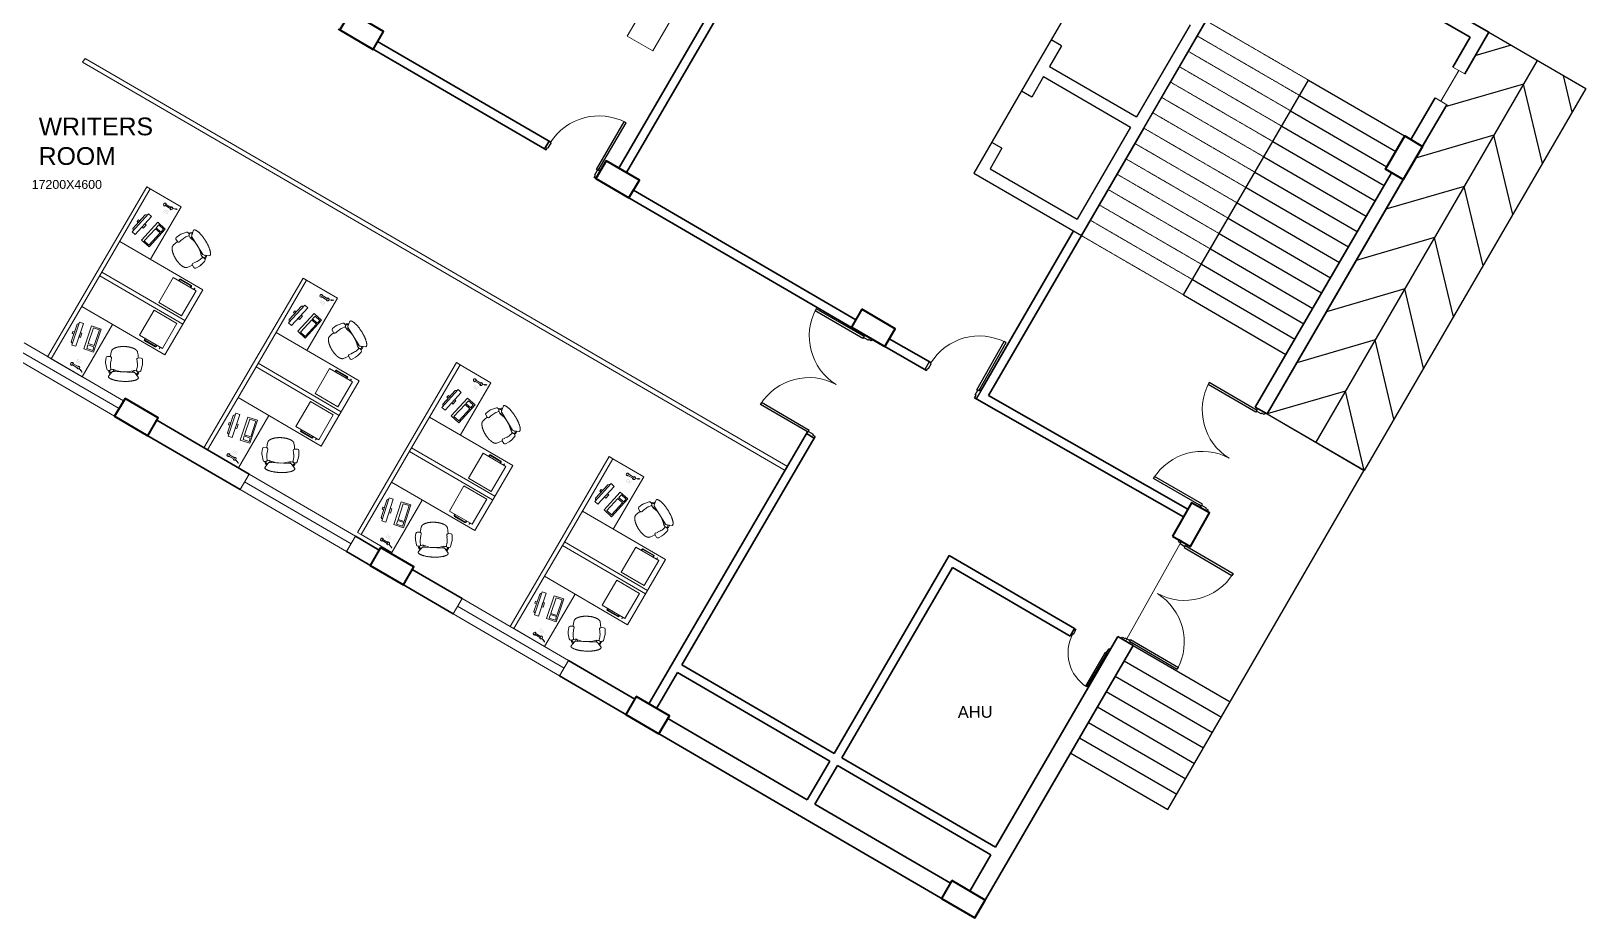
# Model space of a CAD drawing. Header units: millimetres. Extents: x 3079 to 579737, y 1565 to 1161826.
# Drawn here: x 121745 to 148021, y 909999 to 924988 of the extents above; entities that cross this region are included whole.
import ezdxf

# ---------------------------------------------------------------- set-up
doc = ezdxf.new("R2010")
doc.units = ezdxf.units.MM
doc.linetypes.add('DASHED2', pattern=[9.525, 6.35, -3.175])
for name, color, linetype, lineweight in [('1', 7, 'Continuous', 35), ('A_COL', 250, 'Continuous', 40), ('A_ELE1', 250, 'Continuous', 20), ('A_WIN-DOR', 250, 'Continuous', 30), ('ABOVE', 252, 'DASHED2', 9), ('IG-Area', 250, 'Continuous', 30), ('partition', 253, 'Continuous', 5), ('SILL', 251, 'Continuous', 18), ('WINDOW', 252, 'Continuous', 15)]:
    doc.layers.add(name, color=color, linetype=linetype, lineweight=lineweight)
doc.layers.add('FURNITURE', color=253, linetype='Continuous', lineweight=5, transparency=0.05)
doc.styles.get("Standard").update_dxf_attribs({"font": 'arial.ttf'})

# ---------------------------------------------------------------- blocks, each defined once
blk = doc.blocks.new('AP00XXXX$0$A$C53421247')
at = {"color": 0}
for p, q in [((82, 595), (83, 598)), ((82, 593), (82, 595)), ((140, 501), (82, 587)), ((83, 598), (85, 600)), ((85, 600), (87, 604)), ((87, 604), (90, 607)), ((90, 607), (92, 609)), ((92, 609), (95, 612)), ((95, 612), (99, 614)), ((99, 614), (103, 617)), ((103, 617), (106, 619)), ((106, 619), (111, 621)), ((111, 621), (115, 624)), ((115, 624), (120, 626)), ((120, 626), (126, 628)), ((126, 628), (132, 630)), ((132, 630), (137, 632)), ((137, 632), (144, 634)), ((144, 634), (149, 636)), ((149, 636), (157, 638)), ((157, 638), (163, 639)), ((163, 639), (170, 641)), ((170, 641), (178, 643)), ((178, 643), (186, 644)), ((186, 644), (194, 646)), ((194, 646), (202, 647)), ((202, 647), (210, 648)), ((210, 648), (219, 649)), ((219, 649), (227, 650)), ((227, 650), (236, 651)), ((236, 651), (245, 652)), ((245, 652), (254, 652)), ((254, 652), (263, 653)), ((263, 653), (273, 653)), ((273, 653), (282, 654)), ((282, 654), (292, 654)), ((292, 654), (302, 654)), ((302, 654), (311, 654)), ((311, 654), (321, 654)), ((321, 654), (331, 654)), ((331, 654), (341, 654)), ((341, 654), (351, 653)), ((351, 653), (361, 653)), ((361, 653), (371, 652)), ((371, 652), (381, 652)), ((381, 652), (390, 651)), ((390, 651), (401, 650)), ((401, 650), (410, 649)), ((410, 649), (420, 648)), ((420, 648), (430, 646)), ((430, 646), (439, 646)), ((439, 646), (449, 644)), ((449, 644), (458, 642)), ((458, 642), (468, 641)), ((468, 641), (477, 639)), ((477, 639), (486, 637)), ((486, 637), (495, 636)), ((495, 636), (504, 634)), ((504, 634), (513, 632)), ((513, 632), (520, 630)), ((520, 630), (529, 627)), ((529, 627), (537, 625)), ((537, 625), (545, 623)), ((545, 623), (552, 620)), ((552, 620), (559, 618)), ((559, 618), (566, 616)), ((566, 616), (573, 614)), ((573, 614), (580, 611)), ((580, 611), (586, 608)), ((586, 608), (592, 605)), ((592, 605), (597, 603)), ((597, 603), (603, 600)), ((603, 600), (608, 597)), ((608, 597), (613, 595)), ((613, 595), (617, 591)), ((617, 591), (621, 588)), ((621, 588), (625, 586)), ((625, 586), (629, 582)), ((629, 582), (632, 580)), ((2, 245), (0, 325)), ((7, 368), (36, 460)), ((90, 476), (63, 478)), ((73, 477), (80, 503)), ((80, 503), (99, 534)), ((95, 493), (93, 475)), ((113, 514), (95, 493)), ((97, 312), (98, 282)), ((99, 534), (115, 538)), ((113, 453), (100, 394)), ((120, 459), (111, 457)), ((127, 514), (113, 514)), ((123, 459), (120, 459)), ((145, 454), (123, 459)), ((134, 510), (127, 514)), ((151, 491), (140, 501)), ((160, 452), (145, 454)), ((165, 488), (151, 491)), ((168, 452), (160, 452)), ((166, 452), (165, 488)), ((550, 463), (165, 488)), ((184, 457), (168, 452)), ((255, 473), (184, 457)), ((195, 486), (192, 459)), ((264, 474), (255, 473)), ((327, 478), (264, 474)), ((373, 474), (327, 478)), ((434, 465), (373, 474)), ((461, 459), (434, 465)), ((496, 446), (461, 459)), ((529, 434), (496, 446)), ((520, 465), (518, 438)), ((545, 430), (529, 434)), ((545, 430), (550, 463)), ((564, 429), (545, 430)), ((550, 463), (564, 465)), ((564, 465), (576, 474)), ((588, 432), (564, 429)), ((576, 474), (643, 549)), ((585, 483), (591, 485)), ((591, 432), (588, 432)), ((591, 485), (604, 482)), ((597, 428), (591, 432)), ((595, 413), (600, 364)), ((604, 482), (620, 461)), ((618, 502), (606, 508)), ((633, 471), (618, 502)), ((620, 461), (621, 444)), ((650, 442), (623, 444)), ((632, 580), (635, 576)), ((636, 460), (633, 471)), ((635, 576), (637, 574)), ((638, 443), (636, 460)), ((637, 574), (639, 571)), ((639, 571), (641, 568)), ((641, 568), (642, 565)), ((642, 565), (643, 562)), ((643, 562), (644, 559)), ((644, 559), (645, 556)), ((645, 556), (645, 553)), ((690, 327), (673, 421)), ((26, 220), (76, 217)), ((83, 159), (80, 217)), ((90, 114), (83, 159)), ((90, 111), (90, 114)), ((90, 110), (90, 111)), ((91, 107), (90, 110)), ((92, 105), (91, 107)), ((92, 102), (92, 105)), ((93, 100), (92, 102)), ((94, 98), (93, 100)), ((95, 96), (94, 98)), ((96, 93), (95, 96)), ((97, 91), (96, 93)), ((99, 89), (97, 91)), ((98, 280), (103, 245)), ((100, 87), (99, 89)), ((101, 84), (100, 87)), ((103, 82), (101, 84)), ((105, 80), (103, 82)), ((107, 78), (105, 80)), ((109, 76), (107, 78)), ((111, 73), (109, 76)), ((113, 72), (111, 73)), ((116, 69), (113, 72)), ((118, 67), (116, 69)), ((120, 65), (118, 67)), ((123, 63), (120, 65)), ((125, 60), (123, 63)), ((128, 59), (125, 60)), ((132, 57), (128, 59)), ((135, 54), (132, 57)), ((138, 53), (135, 54)), ((141, 51), (138, 53)), ((144, 49), (141, 51)), ((148, 47), (144, 49)), ((151, 45), (148, 47)), ((155, 44), (151, 45)), ((158, 42), (155, 44)), ((162, 40), (158, 42)), ((165, 38), (162, 40)), ((169, 36), (165, 38)), ((173, 34), (169, 36)), ((178, 33), (173, 34)), ((182, 31), (178, 33)), ((186, 30), (182, 31)), ((190, 28), (186, 30)), ((194, 27), (190, 28)), ((199, 25), (194, 27)), ((204, 24), (199, 25)), ((207, 22), (204, 24)), ((212, 21), (207, 22)), ((217, 19), (212, 21)), ((221, 18), (217, 19)), ((226, 17), (221, 18)), ((231, 16), (226, 17)), ((236, 15), (231, 16)), ((241, 14), (236, 15)), ((246, 13), (241, 14)), ((250, 11), (246, 13)), ((256, 10), (250, 11)), ((261, 9), (256, 10)), ((266, 8), (261, 9)), ((271, 8), (266, 8)), ((276, 7), (271, 8)), ((281, 6), (276, 7)), ((287, 5), (281, 6)), ((291, 4), (287, 5)), ((297, 4), (291, 4)), ((302, 4), (297, 4)), ((307, 2), (302, 4)), ((313, 2), (307, 2)), ((318, 2), (313, 2)), ((323, 1), (318, 2)), ((328, 1), (323, 1)), ((334, 1), (328, 1)), ((339, 1), (334, 1)), ((344, 0), (339, 1)), ((350, 1), (344, 0)), ((356, 0), (350, 1)), ((360, 0), (356, 0)), ((366, 0), (360, 0)), ((371, 0), (366, 0)), ((376, 1), (371, 0)), ((382, 0), (376, 1)), ((387, 1), (382, 0)), ((392, 1), (387, 1)), ((397, 1), (392, 1)), ((402, 1), (397, 1)), ((407, 2), (402, 1)), ((412, 2), (407, 2)), ((417, 3), (412, 2)), ((423, 3), (417, 3)), ((427, 4), (423, 3)), ((432, 4), (427, 4)), ((437, 6), (432, 4)), ((442, 6), (437, 6)), ((447, 7), (442, 6)), ((451, 8), (447, 7)), ((455, 9), (451, 8)), ((460, 9), (455, 9)), ((465, 10), (460, 9)), ((469, 12), (465, 10)), ((474, 12), (469, 12)), ((478, 13), (474, 12)), ((482, 15), (478, 13)), ((486, 16), (482, 15)), ((490, 17), (486, 16)), ((494, 18), (490, 17)), ((498, 19), (494, 18)), ((502, 21), (498, 19)), ((506, 22), (502, 21)), ((510, 23), (506, 22)), ((514, 25), (510, 23)), ((517, 27), (514, 25)), ((520, 28), (517, 27)), ((524, 30), (520, 28)), ((528, 31), (524, 30)), ((530, 33), (528, 31)), ((533, 35), (530, 33)), ((537, 36), (533, 35)), ((539, 38), (537, 36)), ((542, 40), (539, 38)), ((545, 42), (542, 40)), ((547, 43), (545, 42)), ((550, 46), (547, 43)), ((552, 47), (550, 46)), ((555, 49), (552, 47)), ((557, 51), (555, 49)), ((559, 53), (557, 51)), ((561, 55), (559, 53)), ((563, 57), (561, 55)), ((565, 59), (563, 57)), ((567, 61), (565, 59)), ((568, 63), (567, 61)), ((569, 65), (568, 63)), ((571, 67), (569, 65)), ((572, 70), (571, 67)), ((573, 71), (572, 70)), ((574, 74), (573, 71)), ((575, 76), (574, 74)), ((576, 78), (575, 76)), ((577, 81), (576, 78)), ((577, 82), (590, 128)), ((577, 82), (577, 81)), ((588, 250), (580, 218)), ((593, 282), (588, 252)), ((590, 128), (600, 187)), ((602, 186), (655, 183)), ((682, 205), (691, 283))]:
    blk.add_line(p, q, dxfattribs=at)
for centre, radius, start, end in [((88, 591), 6.35, 164.3929, 214.029), ((153, 324), 152, 163.1174, 179.4456), ((60, 452), 25.4, 85.1777, 163.418), ((87, 451), 25.4, 6.3757, 85.1777), ((446, 342), 350, 171.2066, 184.7536), ((251, 353), 350, 348.2663, 1.8132), ((620, 418), 25.4, 85.208, 169.2349), ((620, 418), 25.4, 169.2349, 190.8913), ((638, 553), 6.35, 318.2555, 357.1149), ((648, 417), 25.4, 9.9024, 85.208), ((539, 300), 152, 353.5743, 9.9024), ((28, 245), 25.4, 180.1777, 266.5099), ((78, 242), 25.4, 266.5099, 4.8356), ((124, 283), 25.4, 182.6801, 187.8199), ((604, 212), 25.4, 165.2, 266.5099), ((563, 256), 25.4, 345.2, 350.3398), ((657, 209), 25.4, 266.5099, 353.5743)]:
    blk.add_arc(centre, radius, start, end, dxfattribs=at)

msp = doc.modelspace()

# ---------------------------------------------------------------- linework, layer by layer
for p, q in [((139788, 926220), (138733, 924404)), ((141604, 925165), (139493, 921532)), ((140549, 923349), (141604, 925165)), ((141331, 925093), (140426, 923536)), ((146378, 924969), (145969, 924265)), ((146381, 924967), (148021, 924015)), ((139157, 924736), (138956, 924390)), ((139157, 924736), (138984, 924837)), ((145773, 924379), (146042, 924841)), ((146757, 924749), (146146, 924570)), ((138733, 924404), (137678, 922589)), ((138956, 924390), (140426, 923536)), ((147199, 924492), (143454, 918039)), ((138856, 924218), (138655, 923872)), ((138856, 924218), (140326, 923363)), ((141223, 920528), (143333, 924159)), ((143333, 924159), (145062, 923154)), ((147788, 923617), (147641, 924235)), ((138655, 923872), (138482, 923972)), ((143182, 923900), (144807, 922955)), ((148021, 924015), (144275, 917562)), ((145062, 923154), (145472, 923860)), ((146968, 924093), (145644, 923705)), ((147286, 922752), (146968, 924093)), ((145668, 923746), (142633, 918516)), ((143031, 923640), (144657, 922696)), ((140326, 923363), (139422, 921807)), ((139494, 921534), (140549, 923349)), ((140549, 923349), (139494, 921534)), ((142880, 923381), (144610, 922376)), ((138153, 923007), (137980, 923107)), ((142730, 923122), (144459, 922117)), ((146466, 923228), (145142, 922840)), ((146785, 921887), (146466, 923228)), ((138153, 923007), (137952, 922661)), ((142579, 922862), (144308, 921857)), ((137678, 922589), (139494, 921534)), ((137952, 922661), (139422, 921807)), ((142428, 922603), (144158, 921598)), ((142952, 919523), (144735, 922592)), ((142278, 922343), (144007, 921339)), ((145964, 922363), (144640, 921975)), ((146283, 921022), (145964, 922363)), ((142127, 922084), (143856, 921079)), ((141976, 921825), (143705, 920820)), ((141825, 921565), (143555, 920561)), ((145462, 921498), (144138, 921110)), ((145781, 920157), (145462, 921498)), ((141675, 921306), (143404, 920301)), ((141524, 921046), (143253, 920042)), ((141373, 920787), (143103, 919782)), ((141223, 920528), (142952, 919523)), ((144960, 920633), (143636, 920245)), ((145279, 919292), (144960, 920633)), ((144458, 919768), (143134, 919380)), ((144777, 918427), (144458, 919768)), ((143956, 918903), (142633, 918516)), ((144275, 917562), (143956, 918903)), ((142633, 918516), (144276, 917562)), ((142633, 918516), (144272, 917569)), ((140958, 911832), (144272, 917569)), ((140367, 914602), (142011, 913649)), ((140217, 914343), (141861, 913390)), ((140067, 914083), (141710, 913130)), ((139916, 913823), (141560, 912871)), ((139766, 913564), (141409, 912611)), ((139615, 913304), (141259, 912351)), ((139465, 913045), (141109, 912092)), ((139314, 912785), (140958, 911832))]:
    msp.add_line(p, q)
at = {"layer": '1'}
for p, q in [((131680, 922671), (135092, 928544)), ((131809, 922596), (135222, 928469)), ((146381, 924967), (142526, 927209)), ((146067, 924884), (142609, 926894)), ((126937, 925022), (127245, 924843)), ((145972, 924263), (146381, 924967)), ((127245, 924843), (127245, 924843)), ((127245, 924843), (130423, 922997)), ((127602, 924809), (130526, 923110)), ((145773, 924379), (146067, 924884)), ((145063, 923156), (145472, 923860)), ((145262, 923040), (145671, 923744)), ((130498, 923126), (130423, 922997)), ((145008, 923187), (145008, 923187)), ((142633, 918516), (145262, 923040)), ((142434, 918631), (144735, 922592)), ((131569, 922331), (131633, 922293)), ((131925, 922297), (135683, 920105)), ((131849, 922167), (135607, 919976)), ((139364, 921609), (137793, 918905)), ((139494, 921534), (137923, 918830)), ((135811, 919829), (135827, 919857)), ((135941, 919753), (135957, 919781)), ((136173, 919655), (136878, 919253)), ((136247, 919786), (136952, 919384)), ((137765, 918920), (137793, 918905)), ((137691, 918790), (141221, 916778)), ((137923, 918830), (141295, 916909)), ((142434, 918631), (142633, 918516)), ((123869, 918409), (125428, 917500)), ((123718, 918149), (125277, 917240)), ((132187, 913615), (134868, 918212)), ((132745, 914274), (134997, 918136)), ((134981, 918109), (134852, 918184)), ((141946, 917791), (141949, 917797)), ((127228, 916450), (127627, 916217)), ((127077, 916191), (128877, 915141)), ((135317, 912779), (137260, 916124)), ((137260, 916124), (139380, 914893)), ((128188, 915890), (129028, 915400)), ((135447, 912704), (137315, 915919)), ((137315, 915919), (139304, 914763)), ((139304, 914763), (139380, 914893)), ((139985, 914542), (140108, 914753)), ((140367, 914602), (140108, 914753)), ((137693, 909999), (140367, 914602)), ((138041, 911196), (139985, 914541)), ((130828, 914350), (131946, 913698)), ((132316, 913540), (132669, 914144)), ((132669, 914144), (135242, 912650)), ((132745, 914274), (135317, 912779)), ((130677, 914091), (137693, 909999)), ((132507, 913371), (134862, 911997)), ((132011, 913313), (132011, 913313)), ((132140, 913237), (132140, 913237)), ((134862, 911997), (135242, 912650)), ((134992, 911921), (135371, 912574)), ((135371, 912574), (137966, 911066)), ((135447, 912704), (138041, 911196)), ((134992, 911921), (137282, 910586)), ((137609, 910453), (137966, 911066)), ((137843, 910258), (137844, 910258)), ((137433, 910150), (137434, 910150))]:
    msp.add_line(p, q, dxfattribs=at)
at = {"layer": 'A_COL'}
for points in [[(127141, 925309), (126964, 925007), (127526, 924679), (127702, 924982)], [(144934, 922477), (144632, 922653), (144958, 923215), (145261, 923039)], [(131464, 922797), (131288, 922495), (131849, 922167), (132026, 922469)], [(135787, 920285), (135611, 919983), (136173, 919655), (136349, 919958)], [(123333, 918779), (123156, 918477), (123718, 918149), (123894, 918452)], [(141035, 916451), (141339, 916278), (141661, 916843), (141357, 917016)], [(127652, 916260), (127476, 915958), (128037, 915630), (128213, 915933)], [(131971, 913741), (131795, 913439), (132356, 913111), (132532, 913414)], [(137308, 910629), (137131, 910326), (137693, 909999), (137869, 910301)]]:
    msp.add_lwpolyline(points, close=True, dxfattribs=at)
at = {"layer": 'A_ELE1', "transparency": 33554687}
for centre, radius, start, end in [((131340, 922589), 966, 61.5725, 148.0883), ((135862, 919833), 966, 151.4929, 238.0087), ((137770, 918869), 966, 62.0665, 148.5823), ((134890, 918165), 966, 61.4931, 148.0088), ((134890, 918165), 966, 61.493, 61.4931), ((142503, 918587), 966, 151.5844, 238.1002), ((141534, 916918), 966, 61.5846, 148.1004), ((141534, 916918), 966, 61.58456610537959, 61.58460448037811), ((141240, 916331), 966, 241.4903, 328.006), ((140267, 914663), 966, 58.0058, 58.0059), ((140267, 914663), 966, 331.4901, 58.0058), ((139945, 914477), 676, 151.5846, 238.1004)]:
    msp.add_arc(centre, radius, start, end, dxfattribs=at)
at = {"layer": 'A_WIN-DOR', "transparency": 33554687}
for p, q in [((131298, 922648), (131768, 923456)), ((131329, 922629), (131800, 923438)), ((130499, 923127), (130423, 922997)), ((130486, 923014), (130532, 923093)), ((130526, 923111), (130499, 923127)), ((130520, 923100), (130526, 923111)), ((130451, 922981), (130474, 923021)), ((130474, 923021), (130486, 923014)), ((131260, 922511), (131283, 922550)), ((131271, 922557), (131317, 922636)), ((131283, 922550), (131271, 922557)), ((131363, 922624), (131288, 922495)), ((131336, 922640), (131352, 922669)), ((131336, 922640), (131363, 922624)), ((131288, 922495), (131260, 922511)), ((135804, 919791), (134996, 920262)), ((135822, 919823), (135013, 920294)), ((135811, 919829), (135782, 919846)), ((135811, 919829), (135827, 919857)), ((135894, 919765), (135815, 919811)), ((135827, 919857), (135957, 919781)), ((135901, 919777), (135894, 919765)), ((135940, 919754), (135901, 919777)), ((135957, 919781), (135940, 919754)), ((137727, 918927), (138190, 919740)), ((137759, 918909), (138222, 919722)), ((136924, 919400), (136850, 919269)), ((136952, 919384), (136924, 919400)), ((136946, 919373), (136952, 919384)), ((136878, 919253), (136900, 919293)), ((136900, 919293), (136912, 919286)), ((136912, 919286), (136957, 919366)), ((135350, 919014), (135350, 919014)), ((135350, 919014), (135350, 919014)), ((137702, 918837), (137747, 918916)), ((137793, 918905), (137719, 918774)), ((137765, 918920), (137781, 918949)), ((137765, 918920), (137793, 918905)), ((142445, 918545), (141636, 919015)), ((142463, 918577), (141654, 919047)), ((134879, 918206), (134070, 918677)), ((134897, 918237), (134089, 918708)), ((137691, 918790), (137714, 918830)), ((137719, 918774), (137691, 918790)), ((137714, 918830), (137702, 918837)), ((142452, 918583), (142424, 918600)), ((142452, 918583), (142468, 918611)), ((142468, 918611), (142598, 918536)), ((142535, 918519), (142456, 918565)), ((142542, 918531), (142535, 918519)), ((142582, 918508), (142542, 918531)), ((142598, 918536), (142582, 918508)), ((134868, 918212), (134839, 918229)), ((134868, 918212), (134852, 918184)), ((134852, 918184), (134981, 918109)), ((134965, 918171), (134886, 918217)), ((134958, 918159), (134965, 918171)), ((134997, 918136), (134958, 918159)), ((134981, 918109), (134997, 918136)), ((141993, 917768), (141993, 917768)), ((141993, 917768), (141993, 917768)), ((141523, 916958), (140714, 917428)), ((141541, 916990), (140733, 917460)), ((141512, 916965), (141483, 916981)), ((141512, 916965), (141496, 916937)), ((141496, 916937), (141625, 916862)), ((141609, 916924), (141530, 916970)), ((141602, 916912), (141609, 916924)), ((141641, 916889), (141602, 916912)), ((141625, 916862), (141641, 916889)), ((141148, 916388), (141132, 916360)), ((141132, 916360), (141172, 916337)), ((141278, 916312), (141148, 916388)), ((141172, 916337), (141165, 916325)), ((141165, 916325), (141244, 916279)), ((141232, 916259), (142040, 915788)), ((141251, 916291), (142059, 915819)), ((141262, 916284), (141278, 916312)), ((141262, 916284), (141290, 916268)), ((140779, 915482), (140779, 915482)), ((140779, 915482), (140779, 915482)), ((139346, 914791), (139327, 914802)), ((139351, 914798), (139346, 914791)), ((139391, 914849), (139359, 914794)), ((139399, 914881), (139383, 914854)), ((139383, 914854), (139391, 914849)), ((140173, 914715), (140189, 914743)), ((140302, 914640), (140173, 914715)), ((140189, 914743), (140229, 914720)), ((140229, 914720), (140235, 914732)), ((140235, 914732), (140314, 914686)), ((140319, 914667), (140302, 914640)), ((140308, 914674), (141116, 914202)), ((140319, 914667), (140347, 914651)), ((140326, 914705), (141134, 914234)), ((139895, 914482), (139566, 913916)), ((139917, 914469), (139588, 913903)), ((139913, 914461), (139901, 914442)), ((139941, 914529), (139909, 914474)), ((139913, 914461), (139932, 914450)), ((139932, 914450), (139985, 914541)), ((139949, 914525), (139941, 914529)), ((139965, 914552), (139949, 914525))]:
    msp.add_line(p, q, dxfattribs=at)
at = {"layer": 'A_WIN-DOR'}
for p, q in [((131800, 923438), (131768, 923456)), ((130423, 922997), (130451, 922981)), ((135013, 920294), (134996, 920262)), ((138222, 919722), (138190, 919740)), ((136850, 919269), (136878, 919253)), ((141654, 919047), (141636, 919015)), ((134070, 918677), (134089, 918708)), ((140714, 917428), (140733, 917460)), ((142059, 915819), (142040, 915788)), ((139327, 914802), (139380, 914893)), ((139380, 914893), (139399, 914881)), ((139965, 914552), (139985, 914541)), ((141116, 914202), (141134, 914234))]:
    msp.add_line(p, q, dxfattribs=at)
at = {"layer": 'A_WIN-DOR', "transparency": 33554687}
for points in [[(130520, 923100), (130532, 923093)], [(131329, 922629), (131298, 922648)], [(135822, 919823), (135804, 919791)], [(136946, 919373), (136957, 919366)], [(135350, 919014), (135350, 919014)], [(137759, 918909), (137727, 918927)], [(142463, 918577), (142445, 918545)], [(134879, 918206), (134897, 918237)], [(141993, 917768), (141993, 917768)], [(141523, 916958), (141541, 916990)], [(141251, 916291), (141232, 916259)], [(140779, 915482), (140779, 915482)], [(139351, 914798), (139359, 914794)], [(140308, 914674), (140326, 914705)], [(139917, 914469), (139895, 914482)]]:
    msp.add_lwpolyline(points, dxfattribs=at)
at = {"layer": 'ABOVE', "ltscale": 0.25}
for p, q in [((139493, 921532), (141603, 925164)), ((141603, 925164), (143333, 924159)), ((141453, 924905), (143182, 923900)), ((141302, 924645), (143031, 923640)), ((141151, 924386), (142880, 923381)), ((141000, 924126), (142730, 923122)), ((140850, 923867), (142579, 922862)), ((140699, 923608), (142428, 922603)), ((140548, 923348), (142278, 922343)), ((140398, 923089), (142127, 922084)), ((140247, 922829), (141976, 921825)), ((140096, 922570), (141825, 921565)), ((139945, 922311), (141675, 921306)), ((139795, 922051), (141524, 921046)), ((139644, 921792), (141373, 920787)), ((139493, 921532), (141223, 920528))]:
    msp.add_line(p, q, dxfattribs=at)
at = {"layer": 'FURNITURE'}
for p, q in [((134228, 929047), (131820, 924903)), ((134660, 928795), (132252, 924652)), ((131820, 924903), (132252, 924652)), ((122614, 924460), (122658, 924527)), ((123699, 922354), (122862, 920919)), ((123699, 922354), (122862, 920919)), ((123760, 922319), (122923, 920884)), ((123699, 922354), (123760, 922319)), ((124280, 922015), (123760, 922319)), ((124280, 922015), (123764, 921131)), ((124003, 922044), (124108, 921982)), ((124015, 922064), (124120, 922003)), ((123467, 921652), (123675, 921881)), ((123886, 921756), (123611, 921454)), ((123675, 921881), (123697, 921882)), ((123706, 921874), (123697, 921882)), ((124013, 921640), (123886, 921756)), ((123986, 921933), (123986, 921933)), ((123998, 921953), (123998, 921953)), ((124006, 921922), (124006, 921922)), ((124009, 921972), (124009, 921972)), ((124017, 921941), (124017, 921941)), ((124026, 921910), (124026, 921910)), ((124029, 921961), (124029, 921961)), ((124037, 921930), (124037, 921930)), ((124045, 921899), (124045, 921899)), ((124048, 921949), (124048, 921949)), ((124057, 921918), (124057, 921918)), ((124068, 921938), (124068, 921938)), ((124139, 921988), (124167, 921982)), ((124169, 921975), (124180, 921986)), ((124180, 921975), (124191, 921985)), ((124190, 921974), (124202, 921984)), ((124201, 921973), (124213, 921983)), ((123468, 921631), (123467, 921652)), ((123477, 921623), (123468, 921631)), ((123845, 921648), (123657, 921441)), ((123736, 921369), (123924, 921575)), ((123738, 921339), (124013, 921640)), ((123924, 921575), (123845, 921648)), ((123903, 921711), (123860, 921664)), ((123860, 921664), (123939, 921591)), ((123982, 921639), (123903, 921711)), ((123939, 921591), (123982, 921639)), ((123244, 921434), (124649, 920615)), ((123611, 921454), (123738, 921339)), ((123657, 921441), (123736, 921369)), ((122025, 919484), (122862, 920919)), ((122025, 919484), (122862, 920919)), ((122025, 919484), (122862, 920919)), ((122086, 919449), (122923, 920884)), ((122086, 919449), (122923, 920884)), ((122905, 920853), (124310, 920034)), ((122941, 920914), (124345, 920095)), ((124241, 920770), (124251, 920788)), ((124241, 920770), (124241, 920770)), ((124249, 920765), (124259, 920783)), ((124249, 920765), (124249, 920765)), ((124266, 920785), (124443, 920681)), ((124271, 920793), (124448, 920690)), ((126341, 920814), (125504, 919379)), ((126341, 920814), (125504, 919379)), ((126401, 920778), (125564, 919343)), ((126341, 920814), (126401, 920778)), ((126922, 920475), (126401, 920778)), ((124649, 920615), (124328, 920064)), ((124445, 920674), (124435, 920657)), ((124435, 920657), (124435, 920657)), ((124454, 920669), (124444, 920652)), ((124444, 920652), (124444, 920652)), ((124487, 920627), (124487, 920627)), ((124490, 920627), (124487, 920627)), ((124487, 920627), (124508, 920615)), ((124487, 920627), (124507, 920615)), ((124490, 920627), (124490, 920627)), ((124490, 920627), (124506, 920618)), ((124490, 920627), (124506, 920617)), ((124497, 920624), (124500, 920628)), ((124500, 920628), (124502, 920631)), ((124500, 920629), (124501, 920629)), ((124500, 920628), (124500, 920628)), ((124500, 920628), (124502, 920627)), ((124502, 920626), (124500, 920623)), ((124502, 920631), (124501, 920629)), ((124508, 920642), (124502, 920631)), ((124502, 920631), (124508, 920642)), ((124503, 920630), (124502, 920628)), ((124504, 920629), (124502, 920627)), ((124503, 920628), (124502, 920628)), ((124502, 920627), (124502, 920626)), ((124510, 920641), (124503, 920630)), ((124510, 920641), (124504, 920629)), ((124505, 920637), (124505, 920637)), ((124506, 920638), (124508, 920637)), ((124506, 920618), (124506, 920618)), ((124506, 920617), (124508, 920615)), ((124507, 920636), (124507, 920636)), ((124507, 920615), (124508, 920615)), ((124509, 920644), (124508, 920642)), ((124508, 920642), (124510, 920644)), ((124508, 920642), (124510, 920641)), ((124509, 920644), (124509, 920644)), ((124510, 920644), (124512, 920643)), ((124511, 920643), (124510, 920641)), ((124512, 920643), (124510, 920641)), ((124511, 920642), (124511, 920643)), ((126922, 920475), (126406, 919590)), ((126645, 920503), (126749, 920442)), ((126651, 920432), (126651, 920432)), ((126657, 920524), (126762, 920463)), ((126780, 920448), (126809, 920441)), ((126810, 920435), (126822, 920445)), ((126821, 920434), (126833, 920444)), ((126832, 920433), (126844, 920444)), ((126843, 920433), (126854, 920443)), ((122602, 920333), (124006, 919514)), ((126108, 920112), (126317, 920340)), ((126527, 920215), (126252, 919914)), ((126317, 920340), (126338, 920341)), ((126348, 920333), (126338, 920341)), ((126545, 920171), (126501, 920123)), ((126654, 920100), (126527, 920215)), ((126624, 920098), (126545, 920171)), ((126628, 920392), (126628, 920392)), ((126639, 920412), (126639, 920412)), ((126647, 920381), (126647, 920381)), ((126659, 920401), (126659, 920401)), ((126667, 920369), (126667, 920369)), ((126670, 920420), (126670, 920420)), ((126679, 920389), (126679, 920389)), ((126687, 920358), (126687, 920358)), ((126690, 920409), (126690, 920409)), ((126698, 920378), (126698, 920378)), ((126710, 920397), (126710, 920397)), ((122522, 920032), (122425, 919738)), ((122541, 920042), (122522, 920032)), ((122553, 920038), (122541, 920042)), ((122606, 919145), (123122, 920030)), ((122638, 919616), (122765, 920004)), ((122712, 919705), (122799, 919970)), ((122765, 920004), (122928, 919951)), ((122799, 919970), (122901, 919937)), ((122928, 919951), (122801, 919563)), ((122901, 919937), (122814, 919671)), ((124006, 919514), (124328, 920064)), ((126109, 920090), (126108, 920112)), ((126119, 920082), (126109, 920090)), ((126252, 919914), (126379, 919798)), ((126487, 920107), (126299, 919901)), ((126378, 919828), (126566, 920035)), ((126379, 919798), (126654, 920100)), ((126566, 920035), (126487, 920107)), ((126501, 920123), (126581, 920051)), ((126581, 920051), (126624, 920098)), ((122425, 919738), (122435, 919719)), ((122447, 919715), (122435, 919719)), ((122685, 919623), (122705, 919685)), ((122705, 919685), (122807, 919651)), ((122814, 919671), (122712, 919705)), ((122807, 919651), (122787, 919590)), ((123670, 919793), (123660, 919775)), ((123666, 919755), (123843, 919651)), ((123679, 919788), (123669, 919770)), ((123670, 919793), (123670, 919793)), ((123671, 919763), (123848, 919660)), ((123679, 919788), (123679, 919788)), ((123855, 919662), (123865, 919679)), ((123863, 919657), (123873, 919674)), ((123865, 919679), (123865, 919679)), ((123873, 919674), (123873, 919674)), ((123917, 919649), (123916, 919649)), ((123918, 919647), (123916, 919649)), ((123916, 919649), (123937, 919637)), ((123917, 919649), (123937, 919637)), ((123918, 919647), (123934, 919637)), ((123918, 919646), (123918, 919646)), ((123918, 919646), (123934, 919637)), ((123925, 919641), (123922, 919637)), ((125886, 919894), (127290, 919074)), ((126299, 919901), (126378, 919828)), ((122025, 919484), (122086, 919449)), ((122606, 919145), (122086, 919449)), ((122510, 919402), (122510, 919402)), ((122522, 919422), (122522, 919422)), ((122530, 919391), (122530, 919391)), ((122533, 919442), (122533, 919442)), ((122541, 919411), (122541, 919411)), ((122550, 919379), (122550, 919379)), ((122553, 919430), (122553, 919430)), ((122561, 919399), (122561, 919399)), ((122572, 919419), (122572, 919419)), ((122581, 919388), (122581, 919388)), ((122592, 919407), (122592, 919407)), ((122801, 919563), (122638, 919616)), ((122787, 919590), (122685, 919623)), ((123914, 919623), (123912, 919621)), ((123912, 919621), (123914, 919619)), ((123913, 919621), (123914, 919623)), ((123913, 919621), (123913, 919621)), ((123914, 919623), (123921, 919634)), ((123921, 919634), (123914, 919623)), ((123914, 919623), (123916, 919622)), ((123914, 919619), (123916, 919622)), ((123915, 919620), (123916, 919622)), ((123915, 919620), (123915, 919620)), ((123916, 919622), (123922, 919633)), ((123916, 919622), (123923, 919633)), ((123916, 919627), (123918, 919626)), ((123917, 919628), (123917, 919628)), ((123919, 919627), (123919, 919627)), ((123922, 919637), (123921, 919634)), ((123921, 919634), (123922, 919636)), ((123922, 919637), (123922, 919637)), ((123922, 919637), (123924, 919636)), ((123922, 919636), (123922, 919636)), ((123922, 919633), (123923, 919635)), ((123923, 919633), (123924, 919636)), ((123924, 919635), (123923, 919635)), ((123924, 919636), (123927, 919640)), ((123924, 919636), (123924, 919636)), ((123934, 919637), (123937, 919637)), ((123934, 919637), (123934, 919637)), ((123937, 919637), (123937, 919637)), ((124667, 917943), (125504, 919379)), ((124667, 917943), (125504, 919379)), ((124667, 917943), (125504, 919379)), ((128934, 919384), (128097, 917949)), ((128934, 919384), (128097, 917949)), ((128934, 919384), (128995, 919349)), ((122433, 919351), (122538, 919290)), ((122445, 919372), (122550, 919311)), ((122560, 919282), (122580, 919260)), ((122569, 919368), (122569, 919368)), ((122586, 919262), (122583, 919247)), ((122592, 919253), (122589, 919238)), ((122598, 919244), (122595, 919229)), ((122604, 919235), (122601, 919220)), ((124727, 917908), (125564, 919343)), ((124727, 917908), (125564, 919343)), ((125547, 919313), (126952, 918493)), ((125582, 919373), (126987, 918554)), ((126882, 919230), (126892, 919247)), ((126882, 919230), (126882, 919230)), ((126891, 919225), (126901, 919242)), ((126891, 919225), (126891, 919225)), ((126908, 919244), (127085, 919141)), ((126913, 919253), (127090, 919149)), ((127087, 919134), (127076, 919116)), ((127076, 919116), (127076, 919116)), ((127095, 919129), (127085, 919111)), ((128995, 919349), (128158, 917914)), ((129515, 919045), (128995, 919349)), ((127290, 919074), (126969, 918524)), ((127085, 919111), (127085, 919111)), ((127129, 919086), (127129, 919087)), ((127131, 919086), (127129, 919087)), ((127129, 919087), (127149, 919075)), ((127129, 919086), (127149, 919074)), ((127131, 919086), (127148, 919077)), ((127132, 919086), (127132, 919086)), ((127132, 919086), (127148, 919077)), ((127139, 919083), (127141, 919087)), ((127141, 919087), (127142, 919087)), ((127143, 919086), (127141, 919082)), ((127143, 919090), (127142, 919088)), ((127142, 919087), (127143, 919090)), ((127142, 919088), (127142, 919088)), ((127142, 919087), (127144, 919086)), ((127150, 919101), (127143, 919090)), ((127143, 919090), (127150, 919101)), ((127144, 919086), (127143, 919086)), ((127145, 919089), (127144, 919087)), ((127145, 919089), (127144, 919086)), ((127144, 919087), (127144, 919087)), ((127152, 919100), (127145, 919089)), ((127152, 919100), (127145, 919089)), ((127147, 919097), (127149, 919096)), ((127147, 919096), (127147, 919096)), ((127148, 919077), (127147, 919077)), ((127148, 919077), (127149, 919075)), ((127149, 919095), (127149, 919095)), ((127149, 919074), (127149, 919075)), ((127150, 919101), (127151, 919104)), ((127151, 919103), (127150, 919101)), ((127150, 919102), (127152, 919100)), ((127151, 919104), (127153, 919103)), ((127151, 919103), (127151, 919103)), ((127153, 919103), (127152, 919100)), ((127153, 919102), (127152, 919100)), ((127153, 919102), (127153, 919102)), ((128702, 918682), (128911, 918911)), ((128911, 918911), (128932, 918912)), ((128941, 918903), (128932, 918912)), ((129515, 919045), (129000, 918161)), ((129221, 918963), (129221, 918963)), ((129233, 918982), (129233, 918982)), ((129238, 919073), (129343, 919012)), ((129241, 918951), (129241, 918951)), ((129244, 919002), (129244, 919002)), ((129251, 919094), (129355, 919033)), ((129253, 918971), (129253, 918971)), ((129261, 918940), (129261, 918940)), ((129264, 918991), (129264, 918991)), ((129272, 918960), (129272, 918960)), ((129280, 918929), (129280, 918929)), ((129284, 918979), (129284, 918979)), ((129292, 918948), (129292, 918948)), ((129303, 918968), (129303, 918968)), ((129374, 919018), (129402, 919012)), ((129404, 919005), (129416, 919015)), ((129415, 919005), (129426, 919015)), ((129426, 919004), (129437, 919014)), ((129437, 919003), (129448, 919013)), ((125243, 918792), (126648, 917973)), ((128703, 918661), (128702, 918682)), ((128712, 918652), (128703, 918661)), ((129121, 918786), (128846, 918484)), ((129080, 918678), (128892, 918471)), ((128972, 918399), (129160, 918605)), ((128973, 918368), (129248, 918670)), ((129160, 918605), (129080, 918678)), ((129138, 918741), (129095, 918693)), ((129095, 918693), (129174, 918621)), ((129248, 918670), (129121, 918786)), ((129218, 918669), (129138, 918741)), ((129174, 918621), (129218, 918669)), ((125163, 918491), (125067, 918197)), ((125182, 918501), (125163, 918491)), ((125194, 918497), (125182, 918501)), ((125248, 917605), (125764, 918489)), ((125279, 918076), (125406, 918463)), ((125354, 918164), (125441, 918430)), ((125406, 918463), (125570, 918410)), ((125441, 918430), (125543, 918396)), ((125570, 918410), (125443, 918022)), ((125543, 918396), (125456, 918131)), ((126648, 917973), (126969, 918524)), ((128479, 918464), (129884, 917645)), ((128846, 918484), (128973, 918368)), ((128892, 918471), (128972, 918399)), ((125067, 918197), (125077, 918178)), ((125088, 918174), (125077, 918178)), ((125443, 918022), (125279, 918076)), ((125327, 918083), (125347, 918144)), ((125429, 918049), (125327, 918083)), ((125347, 918144), (125449, 918110)), ((125456, 918131), (125354, 918164)), ((125449, 918110), (125429, 918049)), ((126312, 918252), (126302, 918235)), ((126307, 918214), (126484, 918111)), ((126321, 918247), (126311, 918230)), ((126312, 918252), (126312, 918252)), ((126312, 918223), (126489, 918120)), ((126321, 918247), (126321, 918247)), ((126496, 918121), (126506, 918139)), ((126505, 918116), (126515, 918134)), ((126506, 918139), (126506, 918139)), ((126515, 918134), (126515, 918134)), ((126556, 918082), (126554, 918080)), ((126554, 918081), (126555, 918081)), ((126554, 918080), (126556, 918079)), ((126555, 918082), (126557, 918081)), ((126555, 918081), (126556, 918082)), ((126556, 918082), (126562, 918094)), ((126562, 918094), (126556, 918082)), ((126556, 918080), (126557, 918081)), ((126556, 918079), (126558, 918081)), ((126557, 918080), (126556, 918080)), ((126557, 918081), (126564, 918093)), ((126558, 918108), (126558, 918108)), ((126559, 918106), (126558, 918108)), ((126558, 918108), (126579, 918096)), ((126558, 918108), (126579, 918096)), ((126558, 918081), (126564, 918093)), ((126558, 918087), (126558, 918087)), ((126558, 918086), (126560, 918085)), ((126559, 918106), (126576, 918096)), ((126560, 918105), (126560, 918106)), ((126560, 918105), (126575, 918096)), ((126560, 918086), (126560, 918086)), ((126564, 918096), (126562, 918094)), ((126562, 918094), (126563, 918095)), ((126563, 918096), (126563, 918095)), ((126566, 918101), (126564, 918097)), ((126564, 918097), (126564, 918096)), ((126564, 918096), (126566, 918095)), ((126564, 918093), (126566, 918095)), ((126564, 918093), (126565, 918094)), ((126565, 918094), (126565, 918094)), ((126566, 918096), (126568, 918099)), ((126566, 918095), (126566, 918096)), ((126575, 918096), (126575, 918096)), ((126576, 918096), (126579, 918096)), ((126579, 918096), (126579, 918096)), ((124667, 917943), (124727, 917908)), ((125248, 917605), (124727, 917908)), ((125075, 917811), (125179, 917750)), ((125087, 917832), (125192, 917771)), ((125152, 917862), (125152, 917862)), ((125163, 917881), (125163, 917881)), ((125172, 917850), (125172, 917850)), ((125175, 917901), (125175, 917901)), ((125183, 917870), (125183, 917870)), ((125191, 917839), (125191, 917839)), ((125194, 917890), (125194, 917890)), ((125203, 917858), (125203, 917858)), ((125211, 917827), (125211, 917827)), ((125214, 917878), (125214, 917878)), ((125222, 917847), (125222, 917847)), ((125234, 917867), (125234, 917867)), ((127260, 916514), (128097, 917949)), ((127260, 916514), (128097, 917949)), ((127260, 916514), (128097, 917949)), ((127321, 916478), (128158, 917914)), ((127321, 916478), (128158, 917914)), ((128140, 917883), (129545, 917064)), ((128176, 917944), (129581, 917125)), ((129476, 917800), (129486, 917818)), ((129485, 917795), (129495, 917813)), ((129502, 917814), (129678, 917711)), ((129507, 917823), (129684, 917720)), ((125202, 917741), (125221, 917719)), ((125228, 917721), (125225, 917706)), ((125234, 917712), (125231, 917697)), ((125240, 917703), (125237, 917688)), ((125246, 917694), (125242, 917679)), ((129476, 917800), (129476, 917800)), ((129485, 917795), (129485, 917795)), ((129884, 917645), (129563, 917094)), ((129680, 917704), (129670, 917687)), ((129670, 917687), (129670, 917687)), ((129689, 917699), (129679, 917682)), ((129679, 917682), (129679, 917682)), ((129722, 917657), (129722, 917657)), ((129725, 917657), (129722, 917657)), ((129722, 917657), (129743, 917645)), ((129722, 917657), (129743, 917645)), ((129726, 917657), (129725, 917657)), ((129725, 917657), (129741, 917647)), ((129726, 917657), (129741, 917648)), ((129733, 917654), (129735, 917657)), ((129735, 917658), (129737, 917660)), ((129735, 917657), (129735, 917658)), ((129735, 917658), (129737, 917657)), ((129737, 917656), (129735, 917652)), ((129737, 917660), (129736, 917659)), ((129736, 917659), (129736, 917659)), ((129743, 917672), (129737, 917660)), ((129737, 917660), (129743, 917672)), ((129739, 917659), (129737, 917657)), ((129737, 917657), (129737, 917656)), ((129739, 917659), (129738, 917658)), ((129738, 917658), (129738, 917658)), ((129745, 917671), (129739, 917659)), ((129745, 917671), (129739, 917659)), ((129741, 917668), (129743, 917667)), ((129741, 917667), (129741, 917667)), ((129741, 917648), (129741, 917647)), ((129741, 917647), (129743, 917645)), ((129742, 917666), (129743, 917666)), ((129743, 917672), (129745, 917674)), ((129744, 917673), (129743, 917672)), ((129743, 917645), (129743, 917645)), ((129744, 917673), (129744, 917673)), ((129744, 917672), (129746, 917671)), ((129745, 917674), (129747, 917673)), ((129747, 917673), (129745, 917671)), ((129746, 917672), (129745, 917671)), ((129746, 917672), (129746, 917672)), ((131517, 917795), (130680, 916360)), ((131517, 917795), (130680, 916360)), ((131578, 917759), (130741, 916324)), ((131517, 917795), (131578, 917759)), ((132098, 917456), (131578, 917759)), ((127837, 917363), (129242, 916544)), ((131285, 917093), (131493, 917321)), ((131493, 917321), (131515, 917322)), ((131524, 917314), (131515, 917322)), ((132098, 917456), (131582, 916571)), ((131804, 917373), (131804, 917373)), ((131815, 917393), (131815, 917393)), ((131821, 917484), (131926, 917423)), ((131824, 917362), (131824, 917362)), ((131827, 917413), (131827, 917413)), ((131833, 917505), (131938, 917444)), ((131835, 917382), (131835, 917382)), ((131843, 917351), (131843, 917351)), ((131847, 917401), (131847, 917401)), ((131855, 917370), (131855, 917370)), ((131863, 917339), (131863, 917339)), ((131866, 917390), (131866, 917390)), ((131874, 917359), (131874, 917359)), ((131886, 917378), (131886, 917378)), ((131957, 917429), (131985, 917422)), ((131987, 917416), (131998, 917426)), ((131997, 917415), (132009, 917425)), ((132008, 917414), (132020, 917425)), ((132019, 917414), (132031, 917424)), ((127757, 917062), (127661, 916768)), ((127776, 917071), (127757, 917062)), ((127788, 917068), (127776, 917071)), ((127841, 916175), (128357, 917060)), ((127873, 916646), (128000, 917034)), ((128000, 917034), (128163, 916980)), ((129242, 916544), (129563, 917094)), ((131286, 917071), (131285, 917093)), ((131295, 917063), (131286, 917071)), ((131703, 917196), (131429, 916895)), ((131663, 917088), (131475, 916882)), ((131554, 916809), (131742, 917016)), ((131556, 916779), (131830, 917081)), ((131742, 917016), (131663, 917088)), ((131721, 917152), (131677, 917104)), ((131677, 917104), (131757, 917032)), ((131830, 917081), (131703, 917196)), ((131800, 917079), (131721, 917152)), ((131757, 917032), (131800, 917079)), ((127661, 916768), (127670, 916749)), ((127947, 916735), (128034, 917000)), ((128034, 917000), (128136, 916967)), ((128163, 916980), (128036, 916593)), ((128136, 916967), (128049, 916701)), ((128906, 916822), (128896, 916805)), ((128901, 916784), (129078, 916681)), ((128914, 916817), (128904, 916800)), ((128906, 916822), (128906, 916822)), ((128906, 916793), (129083, 916690)), ((128914, 916817), (128914, 916817)), ((131062, 916875), (132467, 916056)), ((131429, 916895), (131556, 916779)), ((131475, 916882), (131554, 916809)), ((127260, 916514), (127321, 916478)), ((127682, 916745), (127670, 916749)), ((128036, 916593), (127873, 916646)), ((127921, 916653), (127941, 916714)), ((128023, 916620), (127921, 916653)), ((127941, 916714), (128043, 916681)), ((128049, 916701), (127947, 916735)), ((128043, 916681), (128023, 916620)), ((129090, 916692), (129100, 916709)), ((129098, 916687), (129109, 916704)), ((129100, 916709), (129100, 916709)), ((129109, 916704), (129109, 916704)), ((129148, 916651), (129149, 916653)), ((129149, 916653), (129148, 916650)), ((129148, 916651), (129148, 916651)), ((129148, 916650), (129150, 916649)), ((129149, 916653), (129156, 916664)), ((129156, 916664), (129149, 916653)), ((129149, 916653), (129151, 916651)), ((129150, 916650), (129151, 916652)), ((129150, 916649), (129151, 916652)), ((129150, 916650), (129150, 916650)), ((129152, 916679), (129151, 916679)), ((129153, 916676), (129151, 916679)), ((129151, 916679), (129172, 916666)), ((129151, 916652), (129158, 916663)), ((129151, 916652), (129158, 916663)), ((129151, 916657), (129153, 916656)), ((129152, 916679), (129172, 916667)), ((129152, 916658), (129152, 916658)), ((129153, 916676), (129154, 916676)), ((129153, 916676), (129169, 916667)), ((129153, 916676), (129170, 916667)), ((129154, 916657), (129154, 916657)), ((129157, 916667), (129156, 916664)), ((129156, 916664), (129157, 916666)), ((129158, 916667), (129157, 916667)), ((129157, 916667), (129159, 916666)), ((129157, 916666), (129157, 916666)), ((129160, 916671), (129158, 916667)), ((129158, 916663), (129159, 916666)), ((129158, 916663), (129159, 916665)), ((129159, 916666), (129160, 916666)), ((129159, 916665), (129159, 916665)), ((129160, 916666), (129162, 916670)), ((129169, 916667), (129169, 916667)), ((129170, 916667), (129172, 916666)), ((129172, 916667), (129172, 916666)), ((127841, 916175), (127321, 916478)), ((127668, 916381), (127773, 916320)), ((127681, 916402), (127785, 916341)), ((127746, 916432), (127746, 916432)), ((127757, 916452), (127757, 916452)), ((127765, 916421), (127765, 916421)), ((127768, 916471), (127768, 916471)), ((127777, 916440), (127777, 916440)), ((127785, 916409), (127785, 916409)), ((127788, 916460), (127788, 916460)), ((127795, 916311), (127815, 916290)), ((127796, 916429), (127796, 916429)), ((127804, 916398), (127804, 916398)), ((127808, 916449), (127808, 916449)), ((127816, 916417), (127816, 916417)), ((127821, 916292), (127818, 916277)), ((127827, 916283), (127824, 916268)), ((127827, 916437), (127827, 916437)), ((127833, 916274), (127830, 916259)), ((127839, 916264), (127836, 916249)), ((129843, 914924), (130680, 916360)), ((129843, 914924), (130680, 916360)), ((129843, 914924), (130680, 916360)), ((129904, 914889), (130741, 916324)), ((129904, 914889), (130741, 916324)), ((130723, 916294), (132128, 915475)), ((130758, 916355), (132163, 915535)), ((132058, 916211), (132069, 916228)), ((132084, 916225), (132261, 916122)), ((132089, 916234), (132266, 916130)), ((132058, 916211), (132058, 916211)), ((132067, 916206), (132077, 916223)), ((132067, 916206), (132067, 916206)), ((132467, 916056), (132145, 915505)), ((132263, 916115), (132253, 916098)), ((132253, 916098), (132253, 916098)), ((132271, 916110), (132261, 916093)), ((132261, 916093), (132261, 916093)), ((132305, 916067), (132305, 916068)), ((132307, 916067), (132305, 916068)), ((132305, 916068), (132326, 916056)), ((132305, 916067), (132325, 916055)), ((132307, 916067), (132324, 916058)), ((132308, 916068), (132308, 916067)), ((132308, 916068), (132324, 916058)), ((132315, 916064), (132318, 916068)), ((132320, 916067), (132317, 916063)), ((132319, 916071), (132318, 916069)), ((132318, 916068), (132319, 916071)), ((132318, 916069), (132318, 916069)), ((132318, 916068), (132318, 916068)), ((132318, 916068), (132320, 916067)), ((132326, 916082), (132319, 916071)), ((132319, 916071), (132326, 916082)), ((132321, 916070), (132320, 916068)), ((132321, 916070), (132320, 916067)), ((132320, 916068), (132320, 916068)), ((132320, 916067), (132320, 916067)), ((132328, 916081), (132321, 916070)), ((132328, 916081), (132321, 916070)), ((132323, 916078), (132323, 916077)), ((132324, 916078), (132326, 916077)), ((132324, 916058), (132326, 916056)), ((132324, 916058), (132324, 916058)), ((132325, 916076), (132325, 916076)), ((132325, 916055), (132326, 916056)), ((132326, 916082), (132327, 916085)), ((132327, 916084), (132326, 916082)), ((132326, 916083), (132328, 916082)), ((132327, 916085), (132329, 916084)), ((132327, 916084), (132327, 916084)), ((132329, 916084), (132328, 916081)), ((132329, 916083), (132328, 916081)), ((132329, 916083), (132329, 916083)), ((130419, 915774), (131824, 914954)), ((130340, 915472), (130243, 915178)), ((130359, 915482), (130340, 915472)), ((130371, 915478), (130359, 915482)), ((130424, 914586), (130940, 915470)), ((130456, 915057), (130583, 915445)), ((130583, 915445), (130746, 915391)), ((131824, 914954), (132145, 915505)), ((130243, 915178), (130253, 915159)), ((130530, 915145), (130617, 915411)), ((130617, 915411), (130719, 915377)), ((130746, 915391), (130619, 915003)), ((130719, 915377), (130632, 915112)), ((131488, 915233), (131478, 915216)), ((131483, 915195), (131660, 915092)), ((131497, 915228), (131487, 915211)), ((131488, 915233), (131488, 915233)), ((131489, 915204), (131665, 915101)), ((131497, 915228), (131497, 915228)), ((129843, 914924), (129904, 914889)), ((130265, 915155), (130253, 915159)), ((130619, 915003), (130456, 915057)), ((130503, 915064), (130523, 915125)), ((130605, 915030), (130503, 915064)), ((130523, 915125), (130625, 915092)), ((130632, 915112), (130530, 915145)), ((130625, 915092), (130605, 915030)), ((131672, 915102), (131682, 915120)), ((131681, 915097), (131691, 915115)), ((131682, 915120), (131682, 915120)), ((131691, 915115), (131691, 915115)), ((131732, 915064), (131730, 915061)), ((131730, 915061), (131732, 915060)), ((131731, 915063), (131734, 915062)), ((131731, 915062), (131732, 915063)), ((131731, 915062), (131731, 915062)), ((131732, 915063), (131738, 915075)), ((131738, 915075), (131732, 915064)), ((131732, 915060), (131734, 915062)), ((131733, 915061), (131734, 915062)), ((131733, 915061), (131733, 915061)), ((131734, 915089), (131734, 915089)), ((131736, 915087), (131734, 915089)), ((131734, 915089), (131755, 915077)), ((131734, 915089), (131755, 915077)), ((131734, 915062), (131740, 915074)), ((131734, 915062), (131740, 915074)), ((131734, 915068), (131735, 915068)), ((131734, 915067), (131736, 915066)), ((131736, 915086), (131736, 915087)), ((131736, 915087), (131752, 915077)), ((131736, 915086), (131751, 915077)), ((131736, 915067), (131737, 915067)), ((131740, 915077), (131738, 915075)), ((131738, 915075), (131739, 915076)), ((131739, 915077), (131739, 915076)), ((131742, 915082), (131740, 915078)), ((131740, 915078), (131740, 915077)), ((131740, 915077), (131742, 915076)), ((131740, 915074), (131742, 915076)), ((131740, 915074), (131741, 915075)), ((131741, 915075), (131741, 915075)), ((131742, 915077), (131744, 915081)), ((131742, 915076), (131742, 915077)), ((131751, 915077), (131752, 915078)), ((131752, 915077), (131755, 915077)), ((131755, 915077), (131755, 915077)), ((130424, 914586), (129904, 914889)), ((130251, 914792), (130356, 914731)), ((130263, 914813), (130368, 914752)), ((130328, 914843), (130328, 914843)), ((130340, 914862), (130340, 914862)), ((130348, 914831), (130348, 914831)), ((130351, 914882), (130351, 914882)), ((130359, 914851), (130359, 914851)), ((130367, 914820), (130367, 914820)), ((130371, 914871), (130371, 914871)), ((130378, 914722), (130397, 914701)), ((130379, 914840), (130379, 914840)), ((130387, 914808), (130387, 914808)), ((130390, 914859), (130390, 914859)), ((130398, 914828), (130398, 914828)), ((130404, 914702), (130401, 914687)), ((130410, 914693), (130407, 914678)), ((130410, 914848), (130410, 914848)), ((130416, 914684), (130413, 914669)), ((130422, 914675), (130419, 914660))]:
    msp.add_line(p, q, dxfattribs=at)
for points in [[(123506, 921550), (123781, 921852), (123729, 921899), (123454, 921597)], [(123558, 921753), (123584, 921781), (123563, 921800), (123538, 921772)], [(123639, 921654), (123690, 921710), (123669, 921729), (123618, 921673)], [(123903, 920401), (124149, 920824), (124535, 920599), (124288, 920176)], [(123825, 920269), (123579, 919846), (123965, 919621), (124211, 920044)], [(126148, 920009), (126422, 920311), (126371, 920358), (126096, 920057)], [(126200, 920212), (126225, 920240), (126205, 920259), (126179, 920231)], [(126280, 920113), (126331, 920169), (126311, 920188), (126259, 920132)], [(122630, 920048), (122503, 919660), (122436, 919682), (122563, 920070)], [(122480, 919903), (122468, 919867), (122441, 919876), (122453, 919912)], [(122605, 919882), (122582, 919810), (122555, 919818), (122578, 919890)], [(126544, 918860), (126791, 919283), (127176, 919058), (126930, 918635)], [(128741, 918580), (129016, 918881), (128964, 918929), (128689, 918627)], [(126467, 918728), (126220, 918305), (126606, 918080), (126853, 918503)], [(128794, 918782), (128819, 918810), (128798, 918829), (128773, 918801)], [(128874, 918684), (128925, 918740), (128904, 918759), (128853, 918703)], [(125272, 918508), (125145, 918120), (125078, 918142), (125205, 918530)], [(125121, 918362), (125109, 918326), (125083, 918335), (125094, 918371)], [(125247, 918341), (125223, 918269), (125196, 918278), (125220, 918350)], [(129138, 917431), (129384, 917854), (129770, 917629), (129523, 917206)], [(129061, 917299), (128814, 916876), (129200, 916651), (129446, 917074)], [(131324, 916990), (131599, 917292), (131547, 917339), (131272, 917038)], [(127865, 917078), (127738, 916690), (127671, 916712), (127799, 917100)], [(131376, 917193), (131402, 917221), (131381, 917240), (131355, 917212)], [(131456, 917094), (131508, 917150), (131487, 917169), (131436, 917113)], [(127715, 916933), (127703, 916897), (127676, 916905), (127688, 916941)], [(127840, 916911), (127817, 916839), (127790, 916848), (127814, 916920)], [(131720, 915842), (131967, 916264), (132353, 916039), (132106, 915617)], [(131643, 915709), (131397, 915286), (131782, 915061), (132029, 915484)], [(130448, 915489), (130321, 915101), (130254, 915123), (130381, 915511)], [(130297, 915343), (130286, 915307), (130259, 915316), (130271, 915352)], [(130423, 915322), (130399, 915250), (130373, 915259), (130396, 915331)]]:
    msp.add_lwpolyline(points, close=True, dxfattribs=at)
for centre, radius, start, end in [((124009, 922054), 25.4, 358.2401, 301.2572), ((124114, 921993), 25.4, 178.2401, 121.2572), ((124264, 920780), 15.1, 59.7487, 149.7487), ((124264, 920780), 5.02, 59.7487, 149.7487), ((124441, 920677), 5.02, 329.7487, 59.7487), ((124441, 920677), 15.1, 329.7487, 59.7487), ((124478, 920588), 41.2, 61.3979, 72.429), ((124478, 920588), 40.9, 58.087, 61.4103), ((124478, 920588), 41.2, 47.0683, 58.0994), ((126651, 920513), 25.4, 358.2401, 301.2572), ((126756, 920452), 25.4, 178.2401, 121.2572), ((123673, 919768), 15.1, 149.7487, 239.7487), ((123673, 919768), 5.02, 149.7487, 239.7487), ((123850, 919664), 15.1, 239.7487, 329.7487), ((123850, 919664), 5.02, 239.7487, 329.7487), ((123946, 919676), 41.2, 227.0683, 238.0994), ((123946, 919676), 40.9, 238.087, 241.4103), ((122439, 919362), 25.4, 358.2401, 301.2572), ((123946, 919676), 41.2, 241.3979, 252.429), ((122544, 919301), 25.4, 178.2401, 121.2572), ((126905, 919240), 15.1, 59.7487, 149.7487), ((126905, 919240), 5.02, 59.7487, 149.7487), ((127082, 919136), 5.02, 329.7487, 59.7487), ((127082, 919136), 15.1, 329.7487, 59.7487), ((127119, 919047), 41.2, 61.3979, 72.429), ((127119, 919047), 40.9, 58.087, 61.4103), ((127119, 919047), 41.2, 47.0683, 58.0994), ((129245, 919084), 25.4, 358.2401, 301.2572), ((129349, 919023), 25.4, 178.2401, 121.2572), ((126315, 918227), 15.1, 149.7487, 239.7487), ((126315, 918227), 5.02, 149.7487, 239.7487), ((126492, 918124), 15.1, 239.7487, 329.7487), ((126492, 918124), 5.02, 239.7487, 329.7487), ((126588, 918135), 41.2, 227.0683, 238.0994), ((126588, 918135), 40.9, 238.087, 241.4103), ((126588, 918135), 41.2, 241.3979, 252.429), ((125081, 917821), 25.4, 358.2401, 301.2572), ((129499, 917810), 15.1, 59.7487, 149.7487), ((129499, 917810), 5.02, 59.7487, 149.7487), ((125186, 917760), 25.4, 178.2401, 121.2572), ((129676, 917707), 5.02, 329.7487, 59.7487), ((129676, 917707), 15.1, 329.7487, 59.7487), ((129713, 917618), 41.2, 61.3979, 72.429), ((129713, 917618), 40.9, 58.087, 61.4103), ((129713, 917618), 41.2, 47.0683, 58.0994), ((131827, 917494), 25.4, 358.2401, 301.2572), ((131932, 917433), 25.4, 178.2401, 121.2572), ((128909, 916798), 15.1, 149.7487, 239.7487), ((128909, 916798), 5.02, 149.7487, 239.7487), ((129085, 916694), 15.1, 239.7487, 329.7487), ((129085, 916694), 5.02, 239.7487, 329.7487), ((129181, 916706), 41.2, 227.0683, 238.0994), ((129181, 916706), 40.9, 238.087, 241.4103), ((129181, 916706), 41.2, 241.3979, 252.429), ((127675, 916392), 25.4, 358.2401, 301.2572), ((127779, 916331), 25.4, 178.2401, 121.2572), ((132082, 916221), 15.1, 59.7487, 149.7487), ((132082, 916221), 5.02, 59.7487, 149.7487), ((132258, 916117), 5.02, 329.7487, 59.7487), ((132258, 916117), 15.1, 329.7487, 59.7487), ((132296, 916028), 41.2, 61.3979, 72.429), ((132296, 916028), 40.9, 58.087, 61.4103), ((132296, 916028), 41.2, 47.0683, 58.0994), ((131491, 915208), 15.1, 149.7487, 239.7487), ((131491, 915208), 5.02, 149.7487, 239.7487), ((131668, 915105), 15.1, 239.7487, 329.7487), ((131668, 915105), 5.02, 239.7487, 329.7487), ((131764, 915116), 41.2, 227.0683, 238.0994), ((131764, 915116), 40.9, 238.087, 241.4103), ((131764, 915116), 41.2, 241.3979, 252.429), ((130257, 914802), 25.4, 358.2401, 301.2572), ((130362, 914741), 25.4, 178.2401, 121.2572)]:
    msp.add_arc(centre, radius, start, end, dxfattribs=at)
at = {"layer": 'partition'}
for p, q in [((122614, 924460), (134488, 917561)), ((122658, 924527), (134528, 917630))]:
    msp.add_line(p, q, dxfattribs=at)
at = {"layer": 'SILL'}
for p, q in [((121628, 919716), (123308, 918736)), ((121477, 919457), (123156, 918477)), ((125428, 917500), (127228, 916450)), ((125277, 917240), (127077, 916191)), ((129028, 915400), (130828, 914350)), ((128877, 915141), (130677, 914091))]:
    msp.add_line(p, q, dxfattribs=at)
at = {"layer": 'WINDOW'}
for p, q in [((145972, 924263), (145773, 924379)), ((145873, 924321), (145571, 923802)), ((145671, 923744), (145472, 923860)), ((121552, 919586), (123232, 918607)), ((125277, 917240), (125428, 917500)), ((125352, 917370), (127152, 916320)), ((127077, 916191), (127228, 916450)), ((140238, 914677), (141187, 916365)), ((128877, 915141), (129028, 915400)), ((128952, 915270), (130752, 914221)), ((140108, 914753), (140367, 914602)), ((130677, 914091), (130828, 914350))]:
    msp.add_line(p, q, dxfattribs=at)

# ---------------------------------------------------------------- block references
at = {"layer": 'FURNITURE'}
for p, xscale, yscale, zscale, rotation in [((124018, 921374), 0.9034715759433986, 0.9034715759433986, 0.9034715759433986, 305.6568796191001), ((126659, 919834), 0.9034715759433986, 0.9034715759433986, 0.9034715759433986, 305.6568796191001), ((123035, 919689), -0.903471576034104, 0.903471575882077, 0.9034715759031048, 173.8404288876443), ((129253, 918404), 0.9034715759433986, 0.9034715759433986, 0.9034715759433986, 305.6568796191001), ((125677, 918149), -0.903471576034104, 0.903471575882077, 0.9034715759031048, 173.8404288876443), ((131836, 916815), 0.9034715759433986, 0.9034715759433986, 0.9034715759433986, 305.6568796191001), ((128270, 916719), -0.903471576034104, 0.903471575882077, 0.9034715759031048, 173.8404288876443), ((130853, 915130), -0.903471576034104, 0.903471575882077, 0.9034715759031048, 173.8404288876443)]:
    msp.add_blockref('AP00XXXX$0$A$C53421247', p, dxfattribs=dict(at, xscale=xscale, yscale=yscale, zscale=zscale, rotation=rotation))

# ---------------------------------------------------------------- texts
at = {"layer": 'IG-Area', "attachment_point": 1}
for s, insert, char_height in [('WRITERS \\PROOM', (121874, 923526), 300), ('17200X4600', (121755, 922471), 150)]:
    msp.add_mtext_dynamic_manual_height_columns(s, width=38356.19, gutter_width=12.5, heights=[0], dxfattribs=dict(at, insert=insert, char_height=char_height))
at = {"layer": 'IG-Area', "insert": (137404, 913577), "char_height": 200, "attachment_point": 1, "rotation": 0.5918}
msp.add_mtext_dynamic_manual_height_columns('AHU', width=38356.19, gutter_width=12.5, heights=[0], dxfattribs=at)

doc.saveas('drawing.dxf')
